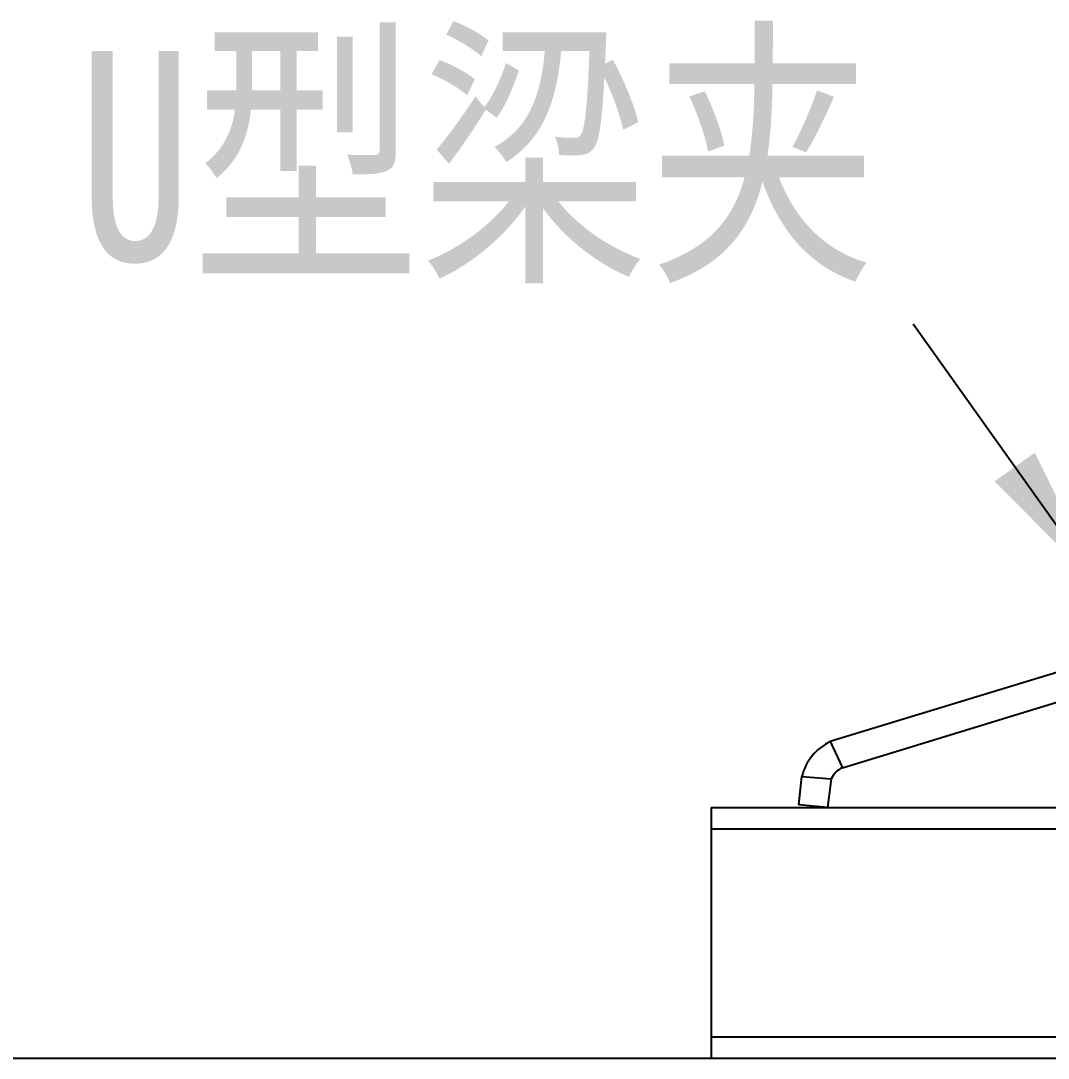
# Model space of a CAD drawing. Extents: x -1396510 to 1250330, y -1892470 to 1623980.
# Drawn here: x -1161598 to -1160914, y -61338 to -60647 of the extents above; entities that cross this region are included whole.
import ezdxf

# ---------------------------------------------------------------- set-up
doc = ezdxf.new("R2010")
doc.units = 0
doc.header["$LTSCALE"] = 1000
doc.header["$MEASUREMENT"] = 0
doc.layers.add('BZ', color=2, linetype='Continuous')
doc.layers.add('walraven', color=7, linetype='Continuous')
doc.styles.get("Standard").update_dxf_attribs({"font": 'gbenor.shx', "bigfont": 'gbcbig.shx'})
doc.dimstyles.get("Standard").update_dxf_attribs({"dimscale": 100, "dimtxt": 3.5, "dimasz": 1, "dimexe": 2.5, "dimexo": 3, "dimgap": 1.5, "dimtad": 1, "dimdec": 0, "dimzin": 0, "dimdsep": 46, "dimtxsty": 'Standard', "dimblk": 'ARCHTICK', "dimcen": 0.09, "dimadec": 0, "dimazin": 0, "dimtfac": 1, "dimtdec": 0, "dimtix": 1, "dimtmove": 2, "dimatfit": 3, "dimfxl": 0, "dimtolj": 1, "dimtzin": 0, "dimarcsym": 0})

# ---------------------------------------------------------------- blocks, each defined once
blk = doc.blocks.new('_ArchTick')
at = {"color": 0, "linetype": 'ByBlock', "const_width": 0.4}
blk.add_lwpolyline([(-0.5, -0.5), (0.5, 0.5)], dxfattribs=at)

msp = doc.modelspace()

# ---------------------------------------------------------------- linework, layer by layer
at = {"linetype": 'Continuous'}
for p, q in [((-1161138.15, -61171.09), (-1159665.38, -61171.09)), ((-1161138.15, -61185.34), (-1159665.38, -61185.34)), ((-1161138.15, -61323.8), (-1159665.38, -61323.8)), ((-1161138.15, -61338.05), (-1159665.38, -61338.05))]:
    msp.add_line(p, q, dxfattribs=at)
at = {"color": 7}
msp.add_line((-1161138.15, -61171.09), (-1161138.15, -61338.05), dxfattribs=at)
at = {"layer": 'BZ'}
msp.add_line((-1163240.98, -61338.05), (-1153705.59, -61338.05), dxfattribs=at)
at = {"layer": 'walraven', "color": 7, "linetype": 'Continuous'}
for p, q in [((-1160893.8, -61076.82), (-1161058.79, -61127.27)), ((-1161050.71, -61144.6), (-1160885.72, -61094.15)), ((-1161079.75, -61169.42), (-1161077.71, -61150.41)), ((-1161058.16, -61152.12), (-1161060.7, -61171.09)), ((-1161060.7, -61171.09), (-1161079.75, -61169.42))]:
    msp.add_line(p, q, dxfattribs=at)
at = {"layer": 'walraven', "color": 1, "linetype": 'Continuous'}
for p, q in [((-1161058.79, -61127.27), (-1161050.71, -61144.6)), ((-1161077.71, -61150.41), (-1161058.16, -61152.12))]:
    msp.add_line(p, q, dxfattribs=at)
at = {"layer": 'walraven', "color": 7, "linetype": 'Continuous'}
for radius, end in [(34.41, 166.46953), (34.41, 166.46953), (15.3, 155.5036)]:
    msp.add_arc((-1161044.25, -61158.46), radius, 114.9998, end, dxfattribs=at)

# ---------------------------------------------------------------- texts
at = {"insert": (-1161559.78, -60667.43), "char_height": 139.392, "attachment_point": 1}
msp.add_mtext('{\\fSimSun|b0|i0|c134|p2;\\W0.8;U型梁夹}', dxfattribs=at)

# ---------------------------------------------------------------- leaders
at = {"color": 7}
msp.add_leader([(-1160878.01, -61025.89), (-1161003.58, -60849.42)], dimstyle='Standard', override={"dimgap": 100, "dimtad": 0}, dxfattribs=at)

doc.saveas('drawing.dxf')
